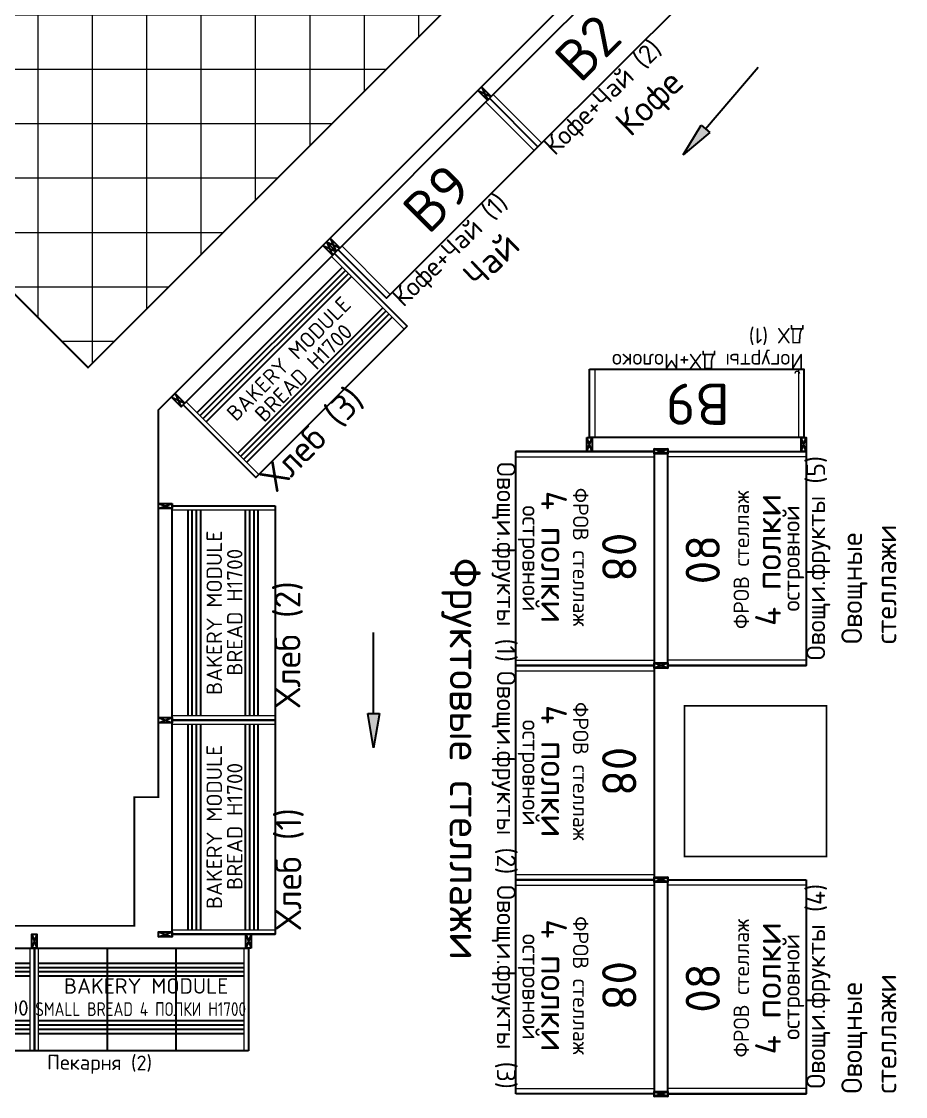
# Model space of a CAD drawing. Extents: x 2032930 to 2119419, y 2254097 to 2318481.
# Drawn here: x 2077070 to 2082229, y 2285558 to 2291832 of the extents above; entities that cross this region are included whole.
import ezdxf
from ezdxf.enums import TextEntityAlignment as Align

# ---------------------------------------------------------------- set-up
doc = ezdxf.new("R2010")
doc.units = 0
doc.header["$LTSCALE"] = 50
for name, color, linetype in [('Колонна', 36, 'CONTINUOUS'), ('ПОКУПАТЕЛЬСКИЕ ПОТОКИ', 7, 'CONTINUOUS'), ('РАЗМЕРЫ_ТП', 7, 'CONTINUOUS'), ('ТО_ТП', 6, 'CONTINUOUS'), ('ТО_ТП_JDA', 6, 'CONTINUOUS'), ('ТО_ТП_ТЕКСТ JDA', 7, 'CONTINUOUS'), ('ТОВАРНЫЕ ГРУППЫ JDA', 7, 'CONTINUOUS')]:
    doc.layers.add(name, color=color, linetype=linetype)
doc.layers.add('Стены обмер', color=250, linetype='CONTINUOUS', lineweight=20)
doc.layers.add('Территория собственника', color=7, linetype='CONTINUOUS', lineweight=18)
doc.layers.get('РАЗМЕРЫ_ТП').off()
doc.styles.get("Standard").update_dxf_attribs({"font": 'isocpeur.ttf'})

# ---------------------------------------------------------------- blocks, each defined once
blk = doc.blocks.new('*U250')
at = {"layer": 'ТОВАРНЫЕ ГРУППЫ JDA', "insert": (-3.6, -204.9), "char_height": 180, "width": 2800, "attachment_point": 1}
blk.add_mtext('\\pt720;Фруктовые стеллажи', dxfattribs=at)
blk = doc.blocks.new('*U251')
at = {"layer": 'ТОВАРНЫЕ ГРУППЫ JDA', "insert": (1.8, -204.9), "char_height": 120, "width": 1257.991, "attachment_point": 1}
blk.add_mtext('\\pt720;Овощные стеллажи', dxfattribs=at)
blk = doc.blocks.new('Подпись Чай и кофе')
at = {"layer": 'ТОВАРНЫЕ ГРУППЫ JDA', "insert": (7.7, -189.2), "char_height": 150, "width": 1254.529, "attachment_point": 1}
blk.add_mtext('    Чай', dxfattribs=at)
blk = doc.blocks.new('*U543')
at = {"layer": 'ТОВАРНЫЕ ГРУППЫ JDA', "insert": (0, 0), "char_height": 110, "width": 1250, "attachment_point": 1}
blk.add_mtext('Кофе+Чай (1)', dxfattribs=at)
blk = doc.blocks.new('В2 стеллаж 400')
at = {"layer": 'ТО_ТП', "color": 212, "lineweight": 5}
for p, q in [((-1233.9, -480), (-1233.9, -80)), ((-46.1, -480), (-46.1, -80))]:
    blk.add_line(p, q, dxfattribs=at)
at = {"layer": 'ТО_ТП_JDA'}
blk.add_lwpolyline([(-15, -480), (-1265, -480), (-1265, -80), (-15, -80)], close=True, dxfattribs=at)
at = {"layer": 'ТО_ТП_ТЕКСТ JDA', "lineweight": 40}
blk.add_text('В2', height=240, dxfattribs=at).set_placement((-650.7, -397), align=Align.CENTER)
blk = doc.blocks.new('СБ Стойка H1700')
at = {"layer": 'ТО_ТП', "color": 212}
for p, q in [((-30, 0), (0, -80)), ((0, 0), (-30, -80))]:
    blk.add_line(p, q, dxfattribs=at)
blk.add_lwpolyline([(0, -80), (-30, -80), (-30, 0), (0, 0)], close=True, dxfattribs=at)
blk = doc.blocks.new('*U274')
at = {"layer": 'ТО_ТП'}
for p in [(-1250, 0), (0, 0), (0, 0), (0, 0), (-1250, 0)]:
    blk.add_blockref('СБ Стойка H1700', p, dxfattribs=at)
at = {"layer": 'ТО_ТП', "linetype": 'ByBlock'}
blk.add_blockref('В2 стеллаж 400', (0, 0), dxfattribs=at)
blk = doc.blocks.new('СХ База с уст. компл. D600')
at = {"layer": 'ТО_ТП', "color": 42}
for p, q in [((-30, 0), (0, 0)), ((-15, 0), (-15, -600))]:
    blk.add_line(p, q, dxfattribs=at)
blk = doc.blocks.new('СХ Стойка H1700')
at = {"layer": 'ТО_ТП', "color": 42}
for p, q in [((-30, 0), (0, -80)), ((0, 0), (-30, -80))]:
    blk.add_line(p, q, dxfattribs=at)
blk.add_lwpolyline([(0, -80), (-30, -80), (-30, 0), (0, 0)], close=True, dxfattribs=at)
blk = doc.blocks.new('BAKERY MODULE BREAD H1700')
at = {"layer": 'ТО_ТП', "color": 42, "lineweight": 5}
for p, q in [((-1240, -680), (-1240, -80)), ((-40, -680), (-40, -80))]:
    blk.add_line(p, q, dxfattribs=at)
at = {"layer": 'ТО_ТП', "color": 42}
for p, q in [((-40, -170), (-1240, -170)), ((-40, -195), (-1240, -195)), ((-40, -220), (-1240, -220)), ((-40, -245), (-1240, -245)), ((-40, -505), (-1240, -505)), ((-40, -530), (-1240, -530)), ((-40, -555), (-1240, -555)), ((-40, -580), (-1240, -580))]:
    blk.add_line(p, q, dxfattribs=at)
for points in [[(0, -80), (-30, -80), (-30, 0), (0, 0)], [(-1250, -80), (-1280, -80), (-1280, 0), (-1250, 0)]]:
    blk.add_lwpolyline(points, close=True, dxfattribs=at)
at = {"layer": 'ТО_ТП_JDA', "color": 42}
blk.add_lwpolyline([(-15, -680), (-1265, -680), (-1265, -80), (-15, -80)], close=True, dxfattribs=at)
at = {"layer": 'ТО_ТП_ТЕКСТ JDA', "lineweight": 40}
for s, p in [('BAKERY MODULE', (-638.1, -370)), ('BREAD H1700', (-635.2, -489.6))]:
    blk.add_text(s, height=90, dxfattribs=at).set_placement(p, align=Align.CENTER)
blk = doc.blocks.new('*U291')
at = {"layer": 'ТО_ТП'}
for name, p in [('СХ Стойка H1700', (-1250, 0)), ('BAKERY MODULE BREAD H1700', (0, 0)), ('СХ Стойка H1700', (0, 0)), ('СХ База с уст. компл. D600', (-1250, -80)), ('СХ База с уст. компл. D600', (0, -80))]:
    blk.add_blockref(name, p, dxfattribs=at)
blk = doc.blocks.new('*U433')
at = {"layer": 'ТОВАРНЫЕ ГРУППЫ JDA', "insert": (0, 0), "char_height": 150, "width": 1173.285, "attachment_point": 1}
blk.add_mtext('Хлеб (2)', dxfattribs=at)
blk = doc.blocks.new('*U428')
at = {"layer": 'ТОВАРНЫЕ ГРУППЫ JDA', "insert": (1.3, -2.6), "char_height": 150, "width": 1173.285, "attachment_point": 1}
blk.add_mtext('Хлеб (1)', dxfattribs=at)
blk = doc.blocks.new('СХ Опора-Р сварная с уст. комп. H1700')
at = {"layer": 'ТО_ТП', "color": 42}
for p, q in [((-30, 0), (0, -80)), ((0, 0), (-30, -80)), ((-15, -80), (-15, -680))]:
    blk.add_line(p, q, dxfattribs=at)
blk.add_lwpolyline([(0, -80), (-30, -80), (-30, 0), (0, 0)], close=True, dxfattribs=at)
blk = doc.blocks.new('BAKERY MODULE SMALL BREAD H1700')
at = {"layer": 'ТО_ТП', "color": 42, "lineweight": 5}
for p, q in [((-1240, -680), (-1240, -80)), ((-40, -680), (-40, -80))]:
    blk.add_line(p, q, dxfattribs=at)
at = {"layer": 'ТО_ТП', "color": 42}
for p, q in [((-840, -80), (-840, -680)), ((-440, -80), (-440, -680)), ((-40, -170), (-1240, -170)), ((-40, -195), (-1240, -195)), ((-40, -220), (-1240, -220)), ((-40, -245), (-1240, -245)), ((-40, -505), (-1240, -505)), ((-40, -530), (-1240, -530)), ((-40, -555), (-1240, -555)), ((-40, -580), (-1240, -580))]:
    blk.add_line(p, q, dxfattribs=at)
for points in [[(-1250, -80), (-1280, -80), (-1280, 0), (-1250, 0)], [(0, -80), (-30, -80), (-30, 0), (0, 0)]]:
    blk.add_lwpolyline(points, close=True, dxfattribs=at)
at = {"layer": 'ТО_ТП_JDA', "color": 42}
blk.add_lwpolyline([(-15, -680), (-1265, -680), (-1265, -80), (-15, -80)], close=True, dxfattribs=at)
at = {"layer": 'ТО_ТП_ТЕКСТ JDA', "color": 1, "lineweight": 40}
for s, p in [('BAKERY MODULE', (-612.5, -346.7)), ('SMALL BREAD H1700', (-632.1, -475.1))]:
    blk.add_text(s, height=90, dxfattribs=at).set_placement(p, align=Align.CENTER)
blk = doc.blocks.new('*U292')
at = {"layer": 'ТО_ТП'}
for name, p in [('СХ Опора-Р сварная с уст. комп. H1700', (-1250, 0)), ('BAKERY MODULE SMALL BREAD H1700', (0, 0)), ('СХ Опора-Р сварная с уст. комп. H1700', (0, 0))]:
    blk.add_blockref(name, p, dxfattribs=at)
blk = doc.blocks.new('BAKERY MODULE SMALL BREAD 4 ПОЛКИ H1700')
at = {"layer": 'ТО_ТП', "color": 42, "lineweight": 5}
for p, q in [((-1240, -680), (-1240, -80)), ((-40, -680), (-40, -80))]:
    blk.add_line(p, q, dxfattribs=at)
at = {"layer": 'ТО_ТП', "color": 42}
for p, q in [((-840, -80), (-840, -680)), ((-440, -80), (-440, -680)), ((-40, -170), (-1240, -170)), ((-40, -195), (-1240, -195)), ((-40, -220), (-1240, -220)), ((-40, -245), (-1240, -245)), ((-40, -505), (-1240, -505)), ((-40, -530), (-1240, -530)), ((-40, -555), (-1240, -555)), ((-40, -580), (-1240, -580))]:
    blk.add_line(p, q, dxfattribs=at)
for points in [[(-1250, -80), (-1280, -80), (-1280, 0), (-1250, 0)], [(0, -80), (-30, -80), (-30, 0), (0, 0)]]:
    blk.add_lwpolyline(points, close=True, dxfattribs=at)
at = {"layer": 'ТО_ТП_JDA', "color": 42}
blk.add_lwpolyline([(-15, -680), (-1265, -680), (-1265, -80), (-15, -80)], close=True, dxfattribs=at)
at = {"layer": 'ТО_ТП_ТЕКСТ JDA', "color": 1, "lineweight": 40}
blk.add_text('BAKERY MODULE', height=90, dxfattribs=at).set_placement((-612.5, -346.7), align=Align.CENTER)
at = {"layer": 'ТО_ТП_ТЕКСТ JDA', "color": 1, "lineweight": 40, "width": 0.8}
blk.add_text('SMALL BREAD 4 ПОЛКИ H1700', height=80, dxfattribs=at).set_placement((-644.8, -476.6), align=Align.CENTER)
blk = doc.blocks.new('*U525')
at = {"layer": 'ТО_ТП'}
for name, p in [('СХ Опора-Р сварная с уст. комп. H1700', (-1250, 0)), ('BAKERY MODULE SMALL BREAD 4 ПОЛКИ H1700', (0, 0)), ('СХ Опора-Р сварная с уст. комп. H1700', (0, 0))]:
    blk.add_blockref(name, p, dxfattribs=at)
blk = doc.blocks.new('*U561')
at = {"layer": 'ТОВАРНЫЕ ГРУППЫ JDA', "insert": (0, 0), "char_height": 86, "width": 607.875, "attachment_point": 1}
blk.add_mtext('Пекарня (2)', dxfattribs=at)
blk = doc.blocks.new('СФ База с уст. компл. D800')
at = {"layer": 'ТО_ТП', "color": 92, "true_color": 0x13b916}
for p, q in [((-30, 0), (0, 0)), ((-15, 0), (-15, -808))]:
    blk.add_line(p, q, dxfattribs=at)
blk = doc.blocks.new('СФ Стойка H1700')
at = {"layer": 'ТО_ТП', "color": 92, "true_color": 0x13b916}
for p, q in [((-30, 0), (0, -80)), ((0, 0), (-30, -80))]:
    blk.add_line(p, q, dxfattribs=at)
blk.add_lwpolyline([(0, -80), (-30, -80), (-30, 0), (0, 0)], close=True, dxfattribs=at)
blk = doc.blocks.new('08 ФРОВ стеллаж 4 полки островной')
at = {"layer": 'ТО_ТП', "color": 92, "lineweight": 5, "true_color": 0x15cb18}
for p, q in [((-1218.9, -808), (-1218.9, 0)), ((-31.1, -808), (-31.1, 0))]:
    blk.add_line(p, q, dxfattribs=at)
at = {"layer": 'ТО_ТП_JDA', "color": 92, "true_color": 0x15cb18}
blk.add_lwpolyline([(0, -808), (-1250, -808), (-1250, 0), (0, 0)], close=True, dxfattribs=at)
at = {"layer": 'ТО_ТП_ТЕКСТ JDA', "lineweight": 40}
for s, height, p in [('08', 200, (-631.9, -303.9)), ('ФРОВ стеллаж', 90, (-633.3, -473.8)), ('4 полки', 150, (-633.3, -659.6)), ('островной', 100, (-625, -768.9))]:
    blk.add_text(s, height=height, dxfattribs=at).set_placement(p, align=Align.CENTER)
blk = doc.blocks.new('*U731')
at = {"layer": 'РАЗМЕРЫ_ТП', "linetype": 'ByBlock'}
blk.add_blockref('08 ФРОВ стеллаж 4 полки островной', (-15, -80), dxfattribs=at)
at = {"layer": 'ТО_ТП'}
for name, p in [('СФ Стойка H1700', (-1250, 0)), ('СФ Стойка H1700', (0, 0)), ('СФ База с уст. компл. D800', (-1250, -80)), ('СФ База с уст. компл. D800', (0, -80))]:
    blk.add_blockref(name, p, dxfattribs=at)
blk = doc.blocks.new('*U254')
at = {"layer": 'ТОВАРНЫЕ ГРУППЫ JDA', "insert": (0, 0), "char_height": 110, "width": 1250, "attachment_point": 1}
blk.add_mtext('Овощи.фрукты (2)', dxfattribs=at)
blk = doc.blocks.new('*U255')
at = {"layer": 'ТОВАРНЫЕ ГРУППЫ JDA', "insert": (0, 0), "char_height": 110, "width": 1250, "attachment_point": 1}
blk.add_mtext('Овощи.фрукты (3)', dxfattribs=at)
blk = doc.blocks.new('*U538')
at = {"layer": 'ТОВАРНЫЕ ГРУППЫ JDA', "insert": (0, 0), "char_height": 110, "width": 1250, "attachment_point": 1}
blk.add_mtext('Овощи.фрукты (5)', dxfattribs=at)
blk = doc.blocks.new('*U256')
at = {"layer": 'ТОВАРНЫЕ ГРУППЫ JDA', "insert": (0, 0), "char_height": 110, "width": 1250, "attachment_point": 1}
blk.add_mtext('Овощи.фрукты (4)', dxfattribs=at)
blk = doc.blocks.new('*U253')
at = {"layer": 'ТОВАРНЫЕ ГРУППЫ JDA', "insert": (0, 0), "char_height": 110, "width": 1250, "attachment_point": 1}
blk.add_mtext('Овощи.фрукты (1)', dxfattribs=at)
blk = doc.blocks.new('*U434')
at = {"layer": 'ТОВАРНЫЕ ГРУППЫ JDA', "insert": (0, 0), "char_height": 150, "width": 1173.285, "attachment_point": 1}
blk.add_mtext('Хлеб (3)', dxfattribs=at)
blk = doc.blocks.new('В9 стеллаж 400')
at = {"layer": 'ТО_ТП', "color": 212, "lineweight": 5}
for p, q in [((-1233.9, -480), (-1233.9, -80)), ((-46.1, -480), (-46.1, -80))]:
    blk.add_line(p, q, dxfattribs=at)
at = {"layer": 'ТО_ТП_JDA'}
blk.add_lwpolyline([(-15, -480), (-1265, -480), (-1265, -80), (-15, -80)], close=True, dxfattribs=at)
at = {"layer": 'ТО_ТП_ТЕКСТ JDA', "lineweight": 40}
blk.add_text('В9', height=240, dxfattribs=at).set_placement((-644.7, -395), align=Align.CENTER)
blk = doc.blocks.new('*U270')
at = {"layer": 'ТО_ТП'}
for p in [(-1250, 0), (0, 0), (0, 0), (0, 0), (-1250, 0)]:
    blk.add_blockref('СБ Стойка H1700', p, dxfattribs=at)
at = {"layer": 'ТО_ТП', "linetype": 'ByBlock'}
blk.add_blockref('В9 стеллаж 400', (0, 0), dxfattribs=at)
blk = doc.blocks.new('*U310')
at = {"layer": 'ТОВАРНЫЕ ГРУППЫ JDA', "insert": (106.6, -189.2), "char_height": 150, "width": 1254.529, "attachment_point": 1}
blk.add_mtext('   Кофе', dxfattribs=at)
blk = doc.blocks.new('*U544')
at = {"layer": 'ТОВАРНЫЕ ГРУППЫ JDA', "insert": (0, 0), "char_height": 110, "width": 1250, "attachment_point": 1}
blk.add_mtext('Кофе+Чай (2)', dxfattribs=at)
blk = doc.blocks.new('*U398')
at = {"layer": 'ТОВАРНЫЕ ГРУППЫ JDA', "insert": (0, 0), "char_height": 90, "width": 1244.469, "attachment_point": 1}
blk.add_mtext('Йогурты ДХ+Молоко ДХ (1)', dxfattribs=at)
blk = doc.blocks.new('Стрелка')
at = {"layer": 'ПОКУПАТЕЛЬСКИЕ ПОТОКИ'}
for p, q in [((-33.3, 200), (33.3, 200)), ((0, 0), (-33.3, 200)), ((-33.3, 200), (33.3, 200)), ((0, 0), (-33.3, 200)), ((33.3, 200), (0, 0)), ((33.3, 200), (0, 0))]:
    blk.add_line(p, q, dxfattribs=at)
at = {"layer": 'ПОКУПАТЕЛЬСКИЕ ПОТОКИ', "color": 7}
blk.add_lwpolyline([(0, 200), (0, 673.2)], dxfattribs=at)
blk.add_lwpolyline([(0, 200), (0, 673.2)], dxfattribs=at)
blk.add_solid([(-33.3, 200), (0, 0), (33.3, 200)], dxfattribs=at)
blk.add_solid([(-33.3, 200), (0, 0), (33.3, 200)], dxfattribs=at)
blk = doc.blocks.new('*U550')
at = {"layer": 'ПОКУПАТЕЛЬСКИЕ ПОТОКИ', "rotation": 270}
blk.add_blockref('Стрелка', (-336.6, 0), dxfattribs=at)
blk = doc.blocks.new('*U548')
at = {"layer": 'ПОКУПАТЕЛЬСКИЕ ПОТОКИ'}
blk.add_blockref('Стрелка', (0, -336.6), dxfattribs=at)

msp = doc.modelspace()

# ---------------------------------------------------------------- hatches: boundary and pattern name
at = {"layer": 'Территория собственника'}
h = msp.add_hatch(dxfattribs=at)
h.set_pattern_fill('ANSI37', color=256, scale=100, angle=45)
h.set_pattern_definition([(90, (738268.54, 156.34), (-317.5, 3e-14), []), (180, (738268.54, 156.34), (-3e-14, -317.5), [])])
h.paths.add_polyline_path([(2077458.5, 2289812.1), (2082187.5, 2294541.2), (2080130.3, 2296598.5), (2075401.2, 2291869.4)])

# ---------------------------------------------------------------- linework, layer by layer
at = {"layer": 'Колонна', "color": 7, "const_width": 10}
msp.add_lwpolyline([(2080938.8, 2287838.4), (2080938.8, 2286958.4), (2081768.8, 2286958.4), (2081768.8, 2287838.4)], close=True, dxfattribs=at)
at = {"layer": 'Стены обмер', "color": 7, "const_width": 10}
msp.add_lwpolyline([(2077458.5, 2289812.1), (2082187.5, 2294541.2), (2080130.3, 2296598.5), (2075401.2, 2291869.4)], close=True, dxfattribs=at)
at = {"layer": 'Стены обмер', "color": 7}
msp.add_lwpolyline([(2072109.1, 2292214.4, 10, 10, 0), (2072109.1, 2291614.4, 10, 10, 0), (2073109.1, 2291614.4, 10, 10, 0), (2073109.1, 2291454.4, 10, 10, 0), (2074019.1, 2291454.4, 10, 10, 0), (2074019.1, 2291584.4, 10, 10, 0), (2074979.1, 2291584.4, 10, 10, 0), (2077008.5, 2289555, 10, 10, 0), (2077008.5, 2286555, 10, 10, 0), (2077728.5, 2286555, 10, 10, 0), (2077728.5, 2287305, 10, 10, 0), (2077868.5, 2287305, 10, 10, 0), (2077868.5, 2289565, 10, 10, 0), (2082542.5, 2294239, 10, 10, 0)], format="xyseb", dxfattribs=at)

# ---------------------------------------------------------------- block references
at = {"layer": 'ПОКУПАТЕЛЬСКИЕ ПОТОКИ', "rotation": 49.46353026894862}
msp.add_blockref('*U550', (2081150.9, 2291309), dxfattribs=at)
at = {"layer": 'ПОКУПАТЕЛЬСКИЕ ПОТОКИ'}
msp.add_blockref('*U548', (2079125.2, 2287929.9), dxfattribs=at)
at = {"layer": 'ТО_ТП'}
for name, p, rotation in [('*U274', (2080639.2, 2292334.8), 45.00000000000095), ('*U270', (2079755, 2291451.1), 45.00000000000095), ('*U291', (2078850.4, 2290545.5), 45), ('*U270', (2080370.2, 2289323.4), 180), ('*U731', (2080842.2, 2288058.4), 270), ('*U731', (2080762.2, 2289338.4), 90), ('*U291', (2077869.9, 2289020), 89.99999895598125), ('*U731', (2080842.2, 2286808.4), 270), ('*U291', (2077869.9, 2287770), 89.99999895598121), ('*U731', (2080842.2, 2285558.4), 270), ('*U731', (2080762.2, 2286838.4), 89.99999999999999), ('*U292', (2077159.9, 2286505), 359.9999989559813), ('*U525', (2078409.9, 2286505), 359.9999989559813)]:
    msp.add_blockref(name, p, dxfattribs=dict(at, rotation=rotation))
at = {"layer": 'ТОВАРНЫЕ ГРУППЫ JDA', "lineweight": 50}
for name, p, rotation in [('*U544', (2080105.9, 2291123.1), 44.06554723915049), ('*U543', (2079221.9, 2290239.1), 44.06554723915049), ('*U434', (2078454.4, 2289187.9), 45.38590417470252), ('*U253', (2079954.2, 2289261.3), 270), ('*U538', (2081650.2, 2288104.4), 90), ('*U433', (2078547.3, 2287828.1), 89.99999999999999), ('*U254', (2079954.2, 2288042.3), 270), ('*U428', (2078549.9, 2286530), 89.99999999999999), ('*U255', (2079954.2, 2286792.3), 270), ('*U256', (2081650.2, 2285604.4), 89.99999999999999)]:
    msp.add_blockref(name, p, dxfattribs=dict(at, rotation=rotation))
at = {"layer": 'ТОВАРНЫЕ ГРУППЫ JDA'}
for name, p, rotation in [('*U310', (2080105.9, 2291123.1), 44.06554723915049), ('Подпись Чай и кофе', (2079221.9, 2290239.1), 44.06554723915049), ('*U398', (2081635.2, 2289803), 180), ('*U251', (2081650.2, 2288197.1), 89.9999999999999), ('*U250', (2079954.2, 2288698.4), 270), ('*U251', (2081650.2, 2285573.4), 89.9999999999999), ('*U561', (2077219.3, 2285802.1), 359.4831592381915)]:
    msp.add_blockref(name, p, dxfattribs=dict(at, rotation=rotation))

doc.saveas('drawing.dxf')
